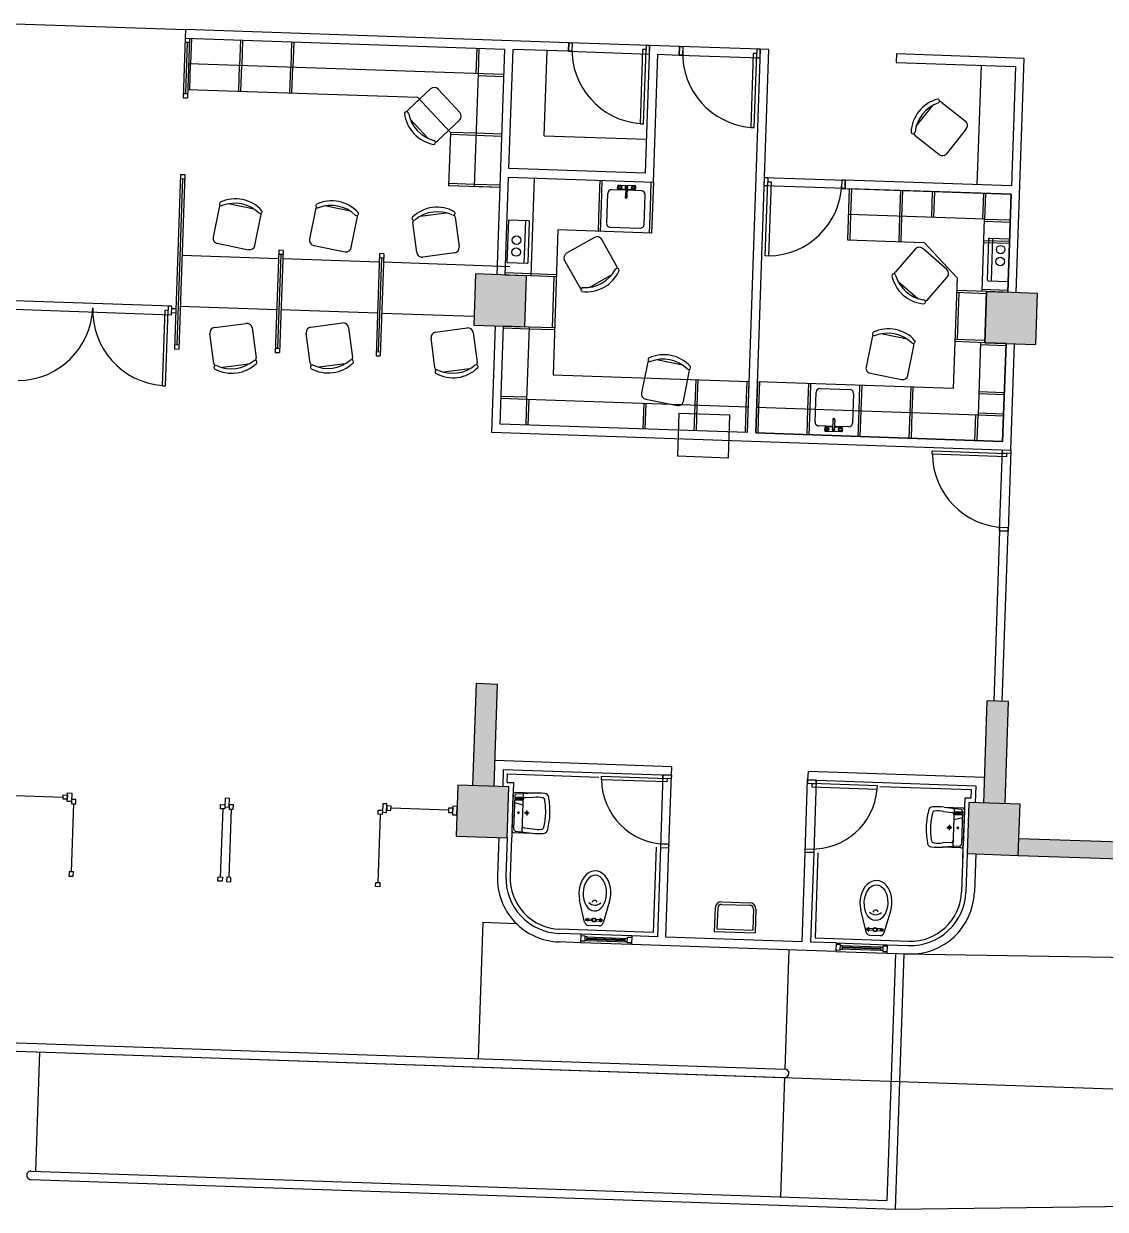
# Model space of a CAD drawing. Extents: x -28 to 149, y -33 to 76.
# Drawn here: x 87.92 to 100.61, y 0.18 to 14.09 of the extents above; entities that cross this region are included whole.
import ezdxf

# ---------------------------------------------------------------- set-up
doc = ezdxf.new("R2010")
doc.units = 0
doc.layers.add('arq-proyección edificios anexos', color=250, linetype='Continuous')

# ---------------------------------------------------------------- blocks, each defined once
blk = doc.blocks.new('Torre Sur')
for points in [[(18.735, 12.364), (18.136, 12.385), (18.115, 11.785), (18.715, 11.765)], [(24.732, 12.158), (24.132, 12.179), (24.112, 11.579), (24.711, 11.559)], [(18.529, 6.368), (17.93, 6.388), (17.909, 5.789), (18.509, 5.768)], [(24.526, 6.162), (23.926, 6.182), (23.906, 5.583), (24.505, 5.562)]]:
    blk.add_hatch(color=256).paths.add_polyline_path(points)
h = blk.add_hatch(color=256)
h.paths.add_polyline_path([(18.396, 7.573), (18.271, 7.577), (18.23, 6.378), (18.355, 6.374)])
h.paths.add_polyline_path([(18.271, 7.577), (18.146, 7.582), (18.105, 6.382), (18.23, 6.378)])
h.paths.add_polyline_path([(24.267, 7.371), (24.142, 7.376), (24.101, 6.176), (24.226, 6.172)])
h.paths.add_polyline_path([(24.392, 7.367), (24.267, 7.371), (24.226, 6.172), (24.351, 6.168)])
h = blk.add_hatch(color=256)
h.paths.add_polyline_path([(25.712, 5.721), (24.512, 5.762), (24.505, 5.562), (25.705, 5.521)])
h.paths.add_polyline_path([(28.11, 5.638), (26.911, 5.68), (26.904, 5.48), (28.103, 5.439)])
h.paths.add_polyline_path([(32.907, 5.474), (29.309, 5.597), (29.303, 5.397), (32.9, 5.274)])
for p, q in [((12.733, 15.322), (14.732, 15.253)), ((14.732, 15.253), (14.729, 15.153)), ((19.23, 15.099), (14.732, 15.253)), ((14.729, 15.153), (14.705, 14.454)), ((14.777, 15.102), (14.727, 15.103)), ((14.729, 15.153), (18.477, 15.025)), ((14.752, 15.103), (14.731, 14.503)), ((14.779, 15.152), (14.755, 14.452)), ((14.804, 15.151), (14.793, 14.851)), ((15.378, 15.131), (15.368, 14.831)), ((15.403, 15.13), (15.393, 14.83)), ((15.978, 15.11), (15.968, 14.811)), ((16.003, 15.11), (15.993, 14.81)), ((18.152, 15.036), (18.141, 14.736)), ((18.177, 15.035), (18.166, 14.735)), ((19.23, 15.099), (19.226, 14.999)), ((19.23, 15.099), (19.226, 14.999)), ((19.226, 14.999), (19.23, 15.099)), ((20.179, 15.066), (19.23, 15.099)), ((19.23, 15.099), (19.27, 15.097)), ((19.27, 15.097), (19.266, 14.998)), ((20.179, 15.066), (20.128, 13.567)), ((20.139, 15.068), (20.136, 14.968)), ((20.179, 15.066), (20.139, 15.068)), ((20.176, 14.966), (20.179, 15.066)), ((20.176, 14.966), (20.179, 15.066)), ((20.529, 15.054), (20.179, 15.066)), ((20.525, 14.954), (20.529, 15.054)), ((20.529, 15.054), (20.525, 14.954)), ((20.525, 14.954), (20.529, 15.054)), ((21.478, 15.022), (20.529, 15.054)), ((20.529, 15.054), (20.569, 15.053)), ((20.569, 15.053), (20.565, 14.953)), ((18.477, 15.025), (18.386, 12.376)), ((18.528, 13.622), (18.577, 15.021)), ((19.226, 14.999), (18.577, 15.021)), ((18.942, 14.008), (18.976, 15.008)), ((19.226, 14.999), (20.176, 14.966)), ((19.266, 14.998), (19.226, 14.999)), ((20.097, 15.019), (20.067, 14.149)), ((20.137, 15.018), (20.097, 15.019)), ((20.107, 14.147), (20.137, 15.018)), ((20.136, 14.968), (20.176, 14.966)), ((20.224, 13.464), (20.276, 14.963)), ((20.276, 14.963), (20.525, 14.954)), ((20.525, 14.954), (21.475, 14.922)), ((20.565, 14.953), (20.525, 14.954)), ((21.478, 15.022), (21.324, 10.524)), ((21.396, 14.974), (21.367, 14.104)), ((21.437, 14.973), (21.396, 14.974)), ((21.407, 14.103), (21.437, 14.973)), ((21.424, 10.521), (21.578, 15.018)), ((21.438, 15.023), (21.435, 14.923)), ((21.435, 14.923), (21.475, 14.922)), ((21.478, 15.022), (21.438, 15.023)), ((21.475, 14.922), (21.478, 15.022)), ((21.475, 14.922), (21.478, 15.022)), ((21.578, 15.018), (21.478, 15.022)), ((23.077, 14.967), (23.074, 14.867)), ((24.576, 14.915), (23.077, 14.967)), ((24.482, 12.167), (24.576, 14.915)), ((18.466, 14.725), (14.768, 14.852)), ((14.783, 14.551), (14.793, 14.851)), ((15.358, 14.531), (15.368, 14.831)), ((15.383, 14.531), (15.393, 14.83)), ((15.957, 14.511), (15.968, 14.811)), ((15.982, 14.51), (15.993, 14.81)), ((23.074, 14.867), (24.473, 14.819)), ((24.025, 13.433), (24.073, 14.832)), ((24.473, 14.819), (24.425, 13.42)), ((18.166, 14.735), (18.121, 13.411)), ((18.465, 14.7), (18.166, 14.71)), ((14.706, 14.504), (14.756, 14.502)), ((14.758, 14.552), (17.457, 14.459)), ((17.608, 14.556), (17.35, 14.314)), ((17.953, 14.279), (17.697, 14.553)), ((14.705, 14.454), (14.755, 14.452)), ((17.457, 14.459), (17.843, 14.046)), ((23.308, 14.121), (23.501, 14.363)), ((23.609, 14.399), (23.886, 14.178)), ((17.369, 14.202), (17.58, 13.976)), ((17.691, 13.949), (17.95, 14.191)), ((20.067, 14.149), (20.107, 14.147)), ((21.367, 14.104), (21.407, 14.103)), ((23.896, 14.09), (23.662, 13.797)), ((17.843, 14.046), (17.821, 13.421)), ((18.142, 14.011), (17.842, 14.021)), ((18.142, 14.036), (17.843, 14.046)), ((18.442, 14.025), (18.142, 14.036)), ((18.441, 14), (18.142, 14.011)), ((18.942, 14.008), (20.141, 13.967)), ((23.574, 13.787), (23.297, 14.008)), ((14.674, 13.554), (14.604, 11.506)), ((14.697, 13.503), (14.63, 11.555)), ((14.724, 13.553), (14.653, 11.504)), ((14.672, 13.504), (14.722, 13.503)), ((14.674, 13.554), (14.724, 13.553)), ((18.486, 12.373), (18.525, 13.522)), ((18.486, 12.373), (18.525, 13.522)), ((18.525, 13.522), (20.224, 13.464)), ((20.128, 13.567), (18.528, 13.622)), ((18.825, 13.512), (18.785, 12.363)), ((21.523, 13.419), (21.527, 13.519)), ((21.523, 13.419), (21.527, 13.519)), ((21.527, 13.519), (22.476, 13.486)), ((21.527, 13.519), (21.567, 13.518)), ((21.567, 13.518), (21.563, 13.418)), ((18.421, 13.401), (17.821, 13.421)), ((18.122, 13.436), (17.822, 13.446)), ((18.421, 13.401), (18.121, 13.411)), ((18.422, 13.426), (18.122, 13.436)), ((19.589, 13.185), (19.599, 13.485)), ((19.614, 13.185), (19.624, 13.484)), ((19.899, 13.368), (19.732, 13.373)), ((19.804, 13.39), (19.805, 13.42)), ((19.899, 13.377), (19.813, 13.38)), ((19.815, 13.429), (20.005, 13.423)), ((19.9, 13.402), (19.896, 13.289)), ((19.914, 13.289), (19.918, 13.401)), ((20.003, 13.373), (19.917, 13.376)), ((20.084, 13.361), (19.917, 13.367)), ((20.015, 13.413), (20.014, 13.383)), ((20.189, 13.165), (20.199, 13.465)), ((20.224, 13.464), (20.203, 12.864)), ((22.473, 13.387), (21.523, 13.419)), ((21.563, 13.418), (21.523, 13.419)), ((21.535, 12.597), (21.565, 13.468)), ((21.565, 13.468), (21.605, 13.466)), ((21.605, 13.466), (21.575, 12.596)), ((22.436, 13.488), (22.433, 13.388)), ((22.433, 13.388), (22.473, 13.387)), ((22.476, 13.486), (22.436, 13.488)), ((22.476, 13.486), (22.473, 13.387)), ((22.476, 13.486), (22.473, 13.387)), ((22.473, 13.387), (22.476, 13.486)), ((22.473, 13.387), (24.422, 13.32)), ((24.425, 13.42), (22.476, 13.486)), ((22.523, 13.385), (22.502, 12.785)), ((24.422, 13.32), (22.523, 13.385)), ((22.548, 13.384), (22.537, 13.084)), ((23.122, 13.364), (23.112, 13.064)), ((23.147, 13.363), (23.137, 13.064)), ((19.687, 13.331), (19.675, 12.98)), ((20.114, 12.965), (20.126, 13.316)), ((23.497, 13.351), (23.487, 13.052)), ((23.522, 13.351), (23.512, 13.051)), ((24.097, 13.331), (24.086, 13.031)), ((24.122, 13.33), (24.111, 13.03)), ((24.422, 13.32), (24.382, 12.17)), ((24.382, 12.17), (24.422, 13.32)), ((15.128, 13.165), (15.058, 12.818)), ((15.537, 13.146), (15.233, 13.208)), ((16.258, 13.141), (16.188, 12.794)), ((16.668, 13.122), (16.364, 13.183)), ((17.488, 13.062), (17.796, 13.103)), ((19.579, 12.886), (19.589, 13.185)), ((19.604, 12.885), (19.614, 13.185)), ((20.178, 12.865), (20.189, 13.165)), ((24.111, 13.03), (22.512, 13.085)), ((22.537, 13.084), (22.527, 12.784)), ((15.548, 12.719), (15.618, 13.066)), ((16.678, 12.695), (16.749, 13.042)), ((17.449, 12.637), (17.402, 12.988)), ((17.898, 13.053), (17.944, 12.702)), ((18.509, 12.517), (18.526, 13.016)), ((18.761, 13.008), (18.526, 13.016)), ((18.709, 12.51), (18.726, 13.01)), ((18.754, 12.518), (18.771, 12.998)), ((23.112, 13.064), (23.102, 12.765)), ((23.137, 13.064), (23.127, 12.764)), ((24.082, 12.181), (24.111, 13.03)), ((24.111, 13.03), (24.411, 13.02)), ((24.111, 13.005), (24.41, 12.995)), ((19.104, 12.902), (19.046, 11.203)), ((20.203, 12.864), (19.104, 12.902)), ((19.532, 12.813), (19.205, 12.629)), ((19.717, 12.935), (20.069, 12.922)), ((24.169, 12.806), (24.404, 12.798)), ((24.204, 12.805), (24.187, 12.305)), ((15.106, 12.745), (15.474, 12.67)), ((15.827, 12.664), (15.786, 11.465)), ((15.877, 12.662), (15.827, 12.664)), ((15.877, 12.662), (15.836, 11.463)), ((16.237, 12.72), (16.605, 12.646)), ((19.791, 12.481), (19.617, 12.79)), ((22.502, 12.785), (23.402, 12.754)), ((23.296, 12.678), (23.063, 12.412)), ((23.667, 12.438), (23.384, 12.684)), ((23.402, 12.754), (23.788, 12.341)), ((24.102, 12.755), (24.402, 12.745)), ((24.103, 12.78), (24.403, 12.77)), ((24.158, 12.796), (24.142, 12.317)), ((24.404, 12.798), (24.386, 12.298)), ((15.824, 12.564), (14.691, 12.603)), ((15.851, 12.613), (15.813, 11.514)), ((15.876, 12.613), (15.826, 12.614)), ((17.007, 12.524), (15.874, 12.563)), ((17.01, 12.624), (16.969, 11.424)), ((17.033, 12.573), (16.995, 11.473)), ((17.058, 12.572), (17.008, 12.574)), ((17.06, 12.622), (17.01, 12.624)), ((17.06, 12.622), (17.019, 11.423)), ((18.539, 12.471), (17.057, 12.522)), ((17.89, 12.632), (17.519, 12.583)), ((19.182, 12.544), (19.355, 12.236)), ((21.575, 12.596), (21.535, 12.597)), ((18.136, 12.385), (18.115, 11.785)), ((18.735, 12.364), (18.136, 12.385)), ((18.786, 12.387), (18.486, 12.398)), ((18.744, 12.509), (18.509, 12.517)), ((19.086, 12.377), (18.786, 12.387)), ((18.785, 12.363), (18.486, 12.373)), ((18.735, 12.364), (18.486, 12.373)), ((18.715, 11.765), (18.735, 12.364)), ((18.715, 11.765), (18.735, 12.364)), ((19.085, 12.352), (18.785, 12.363)), ((19.04, 11.753), (19.06, 12.353)), ((19.469, 12.228), (19.739, 12.38)), ((23.094, 12.302), (23.327, 12.098)), ((23.44, 12.083), (23.673, 12.349)), ((23.788, 12.341), (23.743, 11.042)), ((24.152, 12.306), (24.386, 12.298)), ((24.132, 12.179), (23.782, 12.191)), ((24.131, 12.154), (23.782, 12.166)), ((23.807, 12.165), (23.788, 11.615)), ((24.083, 12.206), (24.383, 12.195)), ((24.112, 11.579), (24.132, 12.179)), ((24.132, 12.179), (24.112, 11.579)), ((24.132, 12.179), (24.382, 12.17)), ((24.732, 12.158), (24.132, 12.179)), ((24.711, 11.559), (24.732, 12.158)), ((12.718, 11.971), (14.567, 11.907)), ((14.571, 12.007), (12.722, 12.07)), ((14.531, 12.008), (14.527, 11.908)), ((14.571, 12.007), (14.531, 12.008)), ((14.567, 11.907), (14.571, 12.007)), ((14.567, 11.907), (14.571, 12.007)), ((14.57, 11.982), (14.62, 11.98)), ((15.803, 11.965), (14.671, 12.004)), ((14.489, 11.96), (14.458, 11.072)), ((14.529, 11.958), (14.489, 11.96)), ((14.499, 11.071), (14.529, 11.958)), ((14.527, 11.908), (14.567, 11.907)), ((14.568, 11.932), (14.618, 11.93)), ((16.986, 11.924), (15.853, 11.963)), ((18.119, 11.885), (17.036, 11.922)), ((15.072, 11.757), (15.444, 11.806)), ((15.514, 11.752), (15.561, 11.401)), ((16.197, 11.34), (16.15, 11.692)), ((16.204, 11.762), (16.576, 11.811)), ((16.646, 11.757), (16.692, 11.406)), ((17.667, 11.704), (18.039, 11.753)), ((18.109, 11.699), (18.156, 11.348)), ((18.115, 11.785), (18.715, 11.765)), ((18.365, 11.777), (18.322, 10.527)), ((18.426, 10.624), (18.465, 11.773)), ((18.426, 10.624), (18.465, 11.773)), ((18.764, 11.738), (18.464, 11.748)), ((18.765, 11.763), (18.465, 11.773)), ((18.465, 11.773), (18.715, 11.765)), ((18.765, 11.763), (18.736, 10.913)), ((19.064, 11.728), (18.764, 11.738)), ((19.065, 11.753), (18.765, 11.763)), ((14.605, 11.556), (14.655, 11.554)), ((15.065, 11.335), (15.019, 11.687)), ((17.66, 11.283), (17.614, 11.634)), ((22.79, 11.64), (22.72, 11.293)), ((23.2, 11.621), (22.896, 11.683)), ((24.112, 11.579), (23.762, 11.591)), ((24.113, 11.604), (23.763, 11.616)), ((24.062, 11.581), (24.033, 10.731)), ((24.061, 11.556), (24.361, 11.546)), ((24.362, 11.571), (24.112, 11.579)), ((24.112, 11.579), (24.711, 11.559)), ((24.362, 11.571), (24.322, 10.421)), ((24.322, 10.421), (24.362, 11.571)), ((24.419, 10.318), (24.461, 11.567)), ((14.604, 11.506), (14.653, 11.504)), ((15.786, 11.465), (15.836, 11.463)), ((15.788, 11.515), (15.838, 11.513)), ((16.969, 11.424), (17.019, 11.423)), ((16.971, 11.474), (17.02, 11.473)), ((23.21, 11.194), (23.28, 11.541)), ((15.475, 11.326), (15.167, 11.286)), ((16.606, 11.331), (16.299, 11.291)), ((18.069, 11.274), (17.762, 11.233)), ((20.155, 11.336), (20.085, 10.989)), ((20.565, 11.317), (20.261, 11.378)), ((19.046, 11.203), (21.344, 11.124)), ((20.575, 10.89), (20.645, 11.237)), ((20.72, 11.145), (20.709, 10.846)), ((20.745, 11.145), (20.734, 10.845)), ((22.769, 11.22), (23.137, 11.145)), ((14.458, 11.072), (14.499, 11.071)), ((21.319, 11.125), (21.309, 10.825)), ((21.344, 11.124), (21.324, 10.524)), ((21.444, 11.121), (21.424, 10.521)), ((23.743, 11.042), (21.444, 11.121)), ((21.469, 11.12), (21.459, 10.82)), ((22.044, 11.1), (22.034, 10.8)), ((22.069, 11.099), (22.059, 10.799)), ((22.121, 10.648), (22.134, 10.999)), ((22.179, 11.042), (22.53, 11.029)), ((22.644, 11.079), (22.633, 10.779)), ((22.669, 11.078), (22.658, 10.779)), ((23.243, 11.059), (23.233, 10.759)), ((23.268, 11.058), (23.258, 10.758)), ((24.042, 11.006), (24.342, 10.996)), ((18.736, 10.913), (18.436, 10.924)), ((18.736, 10.938), (18.437, 10.949)), ((18.736, 10.913), (18.725, 10.614)), ((21.334, 10.824), (18.736, 10.913)), ((18.761, 10.912), (18.75, 10.613)), ((20.11, 10.866), (20.1, 10.566)), ((20.135, 10.865), (20.125, 10.565)), ((20.134, 10.915), (20.501, 10.841)), ((22.572, 10.984), (22.56, 10.633)), ((24.041, 10.981), (24.341, 10.971)), ((20.523, 10.749), (20.506, 10.25)), ((21.122, 10.729), (20.523, 10.749)), ((20.709, 10.846), (20.699, 10.546)), ((20.734, 10.845), (20.724, 10.545)), ((21.105, 10.229), (21.122, 10.729)), ((21.309, 10.825), (21.299, 10.525)), ((21.434, 10.821), (24.033, 10.731)), ((21.459, 10.82), (21.449, 10.52)), ((22.034, 10.8), (22.023, 10.5)), ((22.059, 10.799), (22.048, 10.499)), ((22.633, 10.779), (22.623, 10.48)), ((22.658, 10.779), (22.648, 10.479)), ((23.233, 10.759), (23.223, 10.459)), ((23.258, 10.758), (23.248, 10.458)), ((23.997, 10.432), (24.008, 10.732)), ((24.022, 10.432), (24.033, 10.731)), ((24.033, 10.756), (24.333, 10.746)), ((24.033, 10.731), (24.332, 10.721)), ((21.324, 10.524), (18.426, 10.624)), ((21.324, 10.524), (18.426, 10.624)), ((22.33, 10.597), (22.164, 10.603)), ((22.234, 10.581), (22.233, 10.552)), ((22.33, 10.588), (22.244, 10.591)), ((22.329, 10.563), (22.333, 10.675)), ((22.351, 10.675), (22.347, 10.562)), ((22.515, 10.591), (22.348, 10.596)), ((22.434, 10.584), (22.348, 10.587)), ((22.443, 10.544), (22.444, 10.574)), ((18.322, 10.527), (24.419, 10.318)), ((24.322, 10.421), (21.424, 10.521)), ((21.424, 10.521), (24.322, 10.421)), ((22.242, 10.541), (22.432, 10.535)), ((23.496, 10.269), (23.497, 10.31)), ((23.497, 10.31), (24.367, 10.28)), ((24.286, 9.372), (24.319, 10.321)), ((24.317, 10.281), (24.319, 10.321)), ((24.319, 10.321), (24.419, 10.318)), ((24.319, 10.321), (24.419, 10.318)), ((24.419, 10.318), (24.386, 9.369)), ((24.419, 10.318), (24.417, 10.278)), ((20.506, 10.25), (21.105, 10.229)), ((24.366, 10.24), (23.496, 10.269)), ((24.417, 10.278), (24.317, 10.281)), ((24.367, 10.28), (24.366, 10.24)), ((24.286, 9.372), (24.217, 7.373)), ((24.287, 9.412), (24.286, 9.372)), ((24.386, 9.369), (24.286, 9.372)), ((24.386, 9.369), (24.286, 9.372)), ((24.286, 9.372), (24.386, 9.369)), ((24.387, 9.408), (24.287, 9.412)), ((24.317, 7.37), (24.386, 9.369)), ((24.386, 9.369), (24.387, 9.408)), ((18.105, 6.382), (18.146, 7.582)), ((18.146, 7.582), (18.396, 7.573)), ((18.355, 6.374), (18.396, 7.573)), ((24.101, 6.176), (24.142, 7.376)), ((24.392, 7.367), (24.142, 7.376)), ((24.351, 6.168), (24.392, 7.367)), ((20.439, 6.602), (18.365, 6.674)), ((18.461, 6.57), (18.455, 6.37)), ((18.461, 6.57), (20.435, 6.502)), ((20.435, 6.502), (20.439, 6.602)), ((22.038, 6.547), (22.034, 6.448)), ((24.111, 6.476), (22.038, 6.547)), ((18.506, 6.419), (18.51, 6.519)), ((18.506, 6.419), (18.581, 6.416)), ((18.51, 6.519), (19.584, 6.482)), ((18.581, 6.416), (18.557, 5.716)), ((19.613, 6.45), (19.614, 6.491)), ((20.383, 6.424), (19.613, 6.45)), ((19.614, 6.491), (20.384, 6.464)), ((20.335, 6.506), (20.306, 5.656)), ((20.334, 6.466), (20.335, 6.506)), ((20.434, 6.462), (20.334, 6.466)), ((20.435, 6.502), (20.335, 6.506)), ((20.335, 6.506), (20.435, 6.502)), ((20.384, 6.464), (20.383, 6.424)), ((20.406, 5.653), (20.435, 6.502)), ((20.435, 6.502), (20.434, 6.462)), ((22.005, 5.598), (22.034, 6.448)), ((22.034, 6.448), (22.033, 6.408)), ((22.033, 6.408), (22.133, 6.404)), ((22.034, 6.448), (24.008, 6.38)), ((22.034, 6.448), (22.134, 6.444)), ((22.134, 6.444), (22.034, 6.448)), ((22.083, 6.406), (22.082, 6.366)), ((22.853, 6.379), (22.083, 6.406)), ((22.134, 6.444), (22.105, 5.595)), ((22.133, 6.404), (22.134, 6.444)), ((12.623, 6.27), (13.297, 6.247)), ((13.296, 6.222), (13.298, 6.272)), ((13.298, 6.272), (13.348, 6.271)), ((13.346, 6.196), (13.349, 6.296)), ((13.348, 6.271), (13.346, 6.221)), ((13.349, 6.296), (13.399, 6.294)), ((13.399, 6.294), (13.395, 6.194)), ((17.93, 6.388), (17.909, 5.789)), ((18.529, 6.368), (17.93, 6.388)), ((18.509, 5.768), (18.529, 6.368)), ((18.576, 6.276), (18.562, 5.856)), ((18.817, 6.293), (18.602, 6.3)), ((18.817, 6.293), (18.619, 6.282)), ((18.697, 6.286), (18.681, 5.838)), ((22.082, 6.366), (22.851, 6.339)), ((22.851, 6.339), (22.853, 6.379)), ((23.956, 6.331), (22.882, 6.368)), ((23.953, 6.232), (23.956, 6.331)), ((24.008, 6.38), (24.001, 6.18)), ((13.346, 6.221), (13.296, 6.222)), ((13.395, 6.194), (13.346, 6.196)), ((13.42, 6.168), (13.392, 5.368)), ((13.396, 6.219), (13.395, 6.169)), ((13.395, 6.169), (13.445, 6.167)), ((13.446, 6.217), (13.396, 6.219)), ((13.445, 6.167), (13.446, 6.217)), ((15.144, 6.109), (15.145, 6.159)), ((15.145, 6.159), (15.195, 6.157)), ((15.198, 6.232), (15.194, 6.132)), ((15.195, 6.157), (15.194, 6.107)), ((15.194, 6.132), (15.244, 6.13)), ((15.248, 6.23), (15.198, 6.232)), ((15.244, 6.13), (15.248, 6.23)), ((15.245, 6.155), (15.244, 6.105)), ((15.295, 6.154), (15.245, 6.155)), ((15.294, 6.104), (15.295, 6.154)), ((17.047, 6.169), (17.043, 6.069)), ((17.097, 6.167), (17.047, 6.169)), ((17.093, 6.067), (17.097, 6.167)), ((17.096, 6.142), (17.094, 6.092)), ((17.146, 6.14), (17.096, 6.142)), ((17.144, 6.09), (17.146, 6.14)), ((17.871, 6.14), (17.868, 6.04)), ((17.921, 6.138), (17.871, 6.14)), ((17.918, 6.039), (17.921, 6.138)), ((18.596, 6.258), (18.583, 5.873)), ((18.593, 6.184), (18.692, 6.155)), ((18.602, 6.234), (18.685, 6.231)), ((18.602, 6.234), (18.602, 6.229)), ((18.602, 6.229), (18.685, 6.226)), ((18.602, 6.219), (18.684, 6.216)), ((18.602, 6.219), (18.602, 6.214)), ((18.602, 6.214), (18.684, 6.211)), ((18.603, 6.249), (18.685, 6.246)), ((18.603, 6.249), (18.603, 6.244)), ((18.603, 6.244), (18.685, 6.241)), ((18.684, 6.216), (18.684, 6.211)), ((18.685, 6.246), (18.685, 6.241)), ((18.685, 6.231), (18.685, 6.226)), ((18.82, 6.243), (18.718, 6.237)), ((23.634, 6.127), (23.849, 6.12)), ((23.634, 6.127), (23.83, 6.103)), ((23.878, 6.234), (23.853, 5.535)), ((23.953, 6.232), (23.878, 6.234)), ((23.926, 6.182), (23.906, 5.583)), ((24.526, 6.162), (23.926, 6.182)), ((24.505, 5.562), (24.526, 6.162)), ((15.169, 6.108), (15.141, 5.308)), ((15.194, 6.107), (15.144, 6.109)), ((15.269, 6.105), (15.241, 5.305)), ((15.244, 6.105), (15.294, 6.104)), ((17.017, 6.044), (16.99, 5.245)), ((16.993, 6.045), (16.994, 6.095)), ((17.042, 6.044), (16.993, 6.045)), ((16.994, 6.095), (17.044, 6.094)), ((17.044, 6.094), (17.042, 6.044)), ((17.043, 6.069), (17.093, 6.067)), ((17.094, 6.092), (17.144, 6.09)), ((17.82, 6.092), (17.145, 6.115)), ((17.82, 6.117), (17.819, 6.067)), ((17.819, 6.067), (17.869, 6.065)), ((17.87, 6.115), (17.82, 6.117)), ((17.868, 6.04), (17.918, 6.039)), ((17.869, 6.065), (17.87, 6.115)), ((18.654, 6.063), (18.625, 6.064)), ((18.64, 6.079), (18.639, 6.049)), ((18.766, 6.059), (18.709, 6.061)), ((18.74, 6.09), (18.738, 6.03)), ((23.627, 6.078), (23.729, 6.065)), ((23.753, 6.112), (23.738, 5.664)), ((23.85, 6.003), (23.749, 5.981)), ((23.844, 6.054), (23.761, 6.057)), ((23.761, 6.057), (23.761, 6.052)), ((23.844, 6.049), (23.761, 6.052)), ((23.843, 6.039), (23.761, 6.042)), ((23.761, 6.042), (23.761, 6.037)), ((23.843, 6.034), (23.761, 6.037)), ((23.844, 6.069), (23.762, 6.072)), ((23.762, 6.072), (23.762, 6.067)), ((23.844, 6.064), (23.762, 6.067)), ((23.852, 6.077), (23.839, 5.693)), ((23.843, 6.039), (23.843, 6.034)), ((23.844, 6.069), (23.844, 6.064)), ((23.844, 6.054), (23.844, 6.049)), ((23.873, 6.094), (23.858, 5.674)), ((18.604, 5.848), (18.801, 5.823)), ((18.706, 5.885), (18.807, 5.873)), ((23.669, 5.891), (23.726, 5.889)), ((23.697, 5.92), (23.695, 5.86)), ((23.781, 5.887), (23.809, 5.886)), ((23.796, 5.902), (23.795, 5.872)), ((17.909, 5.789), (18.509, 5.768)), ((18.409, 5.772), (18.394, 5.322)), ((18.509, 5.768), (18.493, 5.318)), ((18.559, 5.766), (18.543, 5.317)), ((18.586, 5.83), (18.801, 5.823)), ((23.717, 5.713), (23.615, 5.708)), ((24.512, 5.762), (25.712, 5.721)), ((20.256, 5.658), (20.222, 4.659)), ((20.306, 5.656), (20.27, 4.607)), ((20.307, 5.696), (20.306, 5.656)), ((20.306, 5.656), (20.406, 5.653)), ((20.306, 5.656), (20.406, 5.653)), ((20.306, 5.656), (20.406, 5.653)), ((20.407, 5.693), (20.307, 5.696)), ((20.37, 4.604), (20.406, 5.653)), ((20.406, 5.653), (20.407, 5.693)), ((21.969, 4.549), (22.005, 5.598)), ((22.005, 5.598), (22.006, 5.638)), ((22.105, 5.595), (22.005, 5.598)), ((22.105, 5.595), (22.005, 5.598)), ((22.105, 5.595), (22.005, 5.598)), ((22.006, 5.638), (22.106, 5.635)), ((22.105, 5.595), (22.069, 4.545)), ((22.106, 5.635), (22.105, 5.595)), ((22.155, 5.593), (22.121, 4.593)), ((23.815, 5.669), (23.618, 5.658)), ((23.832, 5.65), (23.618, 5.658)), ((23.856, 5.584), (23.84, 5.135)), ((23.906, 5.583), (23.89, 5.133)), ((23.906, 5.583), (24.505, 5.562)), ((24.006, 5.579), (23.99, 5.13)), ((24.505, 5.562), (25.705, 5.521)), ((13.367, 5.369), (13.365, 5.319)), ((13.365, 5.319), (13.415, 5.318)), ((13.417, 5.368), (13.367, 5.369)), ((13.415, 5.318), (13.417, 5.368)), ((15.114, 5.259), (15.116, 5.309)), ((15.116, 5.309), (15.166, 5.308)), ((15.166, 5.308), (15.164, 5.258)), ((15.216, 5.306), (15.214, 5.256)), ((15.266, 5.304), (15.216, 5.306)), ((15.264, 5.254), (15.266, 5.304)), ((15.164, 5.258), (15.114, 5.259)), ((15.214, 5.256), (15.264, 5.254)), ((16.963, 5.196), (16.965, 5.246)), ((17.013, 5.194), (16.963, 5.196)), ((16.965, 5.246), (17.015, 5.244)), ((17.015, 5.244), (17.013, 5.194)), ((19.417, 4.778), (19.358, 5.036)), ((19.71, 5.024), (19.633, 4.771)), ((21.025, 5.018), (21.355, 5.007)), ((20.948, 4.946), (20.938, 4.671)), ((20.978, 4.945), (20.969, 4.7)), ((21.024, 4.988), (21.354, 4.977)), ((21.397, 4.931), (21.389, 4.686)), ((21.427, 4.93), (21.418, 4.655)), ((22.656, 4.923), (22.716, 4.665)), ((22.932, 4.657), (23.009, 4.91)), ((18.224, 4.777), (18.169, 3.178)), ((18.224, 4.777), (18.615, 4.764)), ((19.429, 4.798), (19.43, 4.818)), ((19.452, 4.797), (19.429, 4.798)), ((19.43, 4.818), (19.452, 4.817)), ((19.458, 4.82), (19.452, 4.82)), ((19.452, 4.82), (19.452, 4.794)), ((19.452, 4.794), (19.457, 4.794)), ((19.457, 4.794), (19.458, 4.82)), ((19.504, 4.795), (19.457, 4.797)), ((19.458, 4.817), (19.504, 4.815)), ((19.583, 4.735), (19.464, 4.739)), ((19.547, 4.794), (19.594, 4.792)), ((19.548, 4.814), (19.594, 4.812)), ((19.594, 4.789), (19.594, 4.815)), ((19.594, 4.815), (19.6, 4.815)), ((19.599, 4.789), (19.594, 4.789)), ((19.599, 4.782), (19.6, 4.822)), ((19.6, 4.815), (19.599, 4.789)), ((19.599, 4.792), (19.607, 4.792)), ((19.607, 4.782), (19.599, 4.782)), ((19.6, 4.822), (19.608, 4.821)), ((19.6, 4.812), (19.608, 4.812)), ((19.608, 4.821), (19.607, 4.782)), ((19.608, 4.815), (19.607, 4.788)), ((19.607, 4.788), (19.613, 4.788)), ((19.614, 4.815), (19.608, 4.815)), ((19.613, 4.788), (19.614, 4.815)), ((19.613, 4.811), (19.624, 4.811)), ((19.613, 4.791), (19.623, 4.791)), ((19.623, 4.791), (19.624, 4.811)), ((19.371, 4.638), (19.121, 4.646)), ((20.222, 4.659), (19.122, 4.696)), ((19.371, 4.638), (19.367, 4.538)), ((19.37, 4.621), (19.42, 4.619)), ((19.97, 4.617), (19.371, 4.638)), ((19.42, 4.619), (19.418, 4.555)), ((19.419, 4.593), (19.418, 4.555)), ((19.445, 4.605), (19.42, 4.606)), ((19.443, 4.565), (19.445, 4.605)), ((19.445, 4.605), (19.919, 4.589)), ((19.917, 4.538), (19.92, 4.602)), ((19.92, 4.602), (19.97, 4.601)), ((19.97, 4.617), (19.967, 4.517)), ((20.27, 4.607), (19.97, 4.617)), ((21.969, 4.549), (20.37, 4.604)), ((20.938, 4.671), (21.418, 4.655)), ((20.969, 4.7), (21.389, 4.686)), ((22.121, 4.593), (23.22, 4.556)), ((22.727, 4.684), (22.728, 4.704)), ((22.737, 4.684), (22.727, 4.684)), ((22.738, 4.704), (22.728, 4.704)), ((22.737, 4.681), (22.738, 4.707)), ((22.743, 4.681), (22.737, 4.681)), ((22.738, 4.707), (22.744, 4.707)), ((22.744, 4.714), (22.743, 4.674)), ((22.744, 4.707), (22.743, 4.681)), ((22.751, 4.684), (22.743, 4.684)), ((22.743, 4.674), (22.751, 4.674)), ((22.752, 4.713), (22.744, 4.714)), ((22.752, 4.704), (22.744, 4.704)), ((22.751, 4.674), (22.752, 4.713)), ((22.752, 4.707), (22.751, 4.68)), ((22.751, 4.68), (22.756, 4.68)), ((22.757, 4.707), (22.752, 4.707)), ((22.756, 4.68), (22.757, 4.707)), ((22.803, 4.702), (22.757, 4.703)), ((22.803, 4.682), (22.757, 4.683)), ((22.763, 4.626), (22.882, 4.622)), ((22.846, 4.68), (22.893, 4.679)), ((22.894, 4.699), (22.847, 4.7)), ((22.893, 4.675), (22.894, 4.702)), ((22.898, 4.675), (22.893, 4.675)), ((22.894, 4.702), (22.899, 4.702)), ((22.899, 4.702), (22.898, 4.675)), ((22.922, 4.698), (22.899, 4.698)), ((22.899, 4.679), (22.921, 4.678)), ((22.921, 4.678), (22.922, 4.698)), ((19.367, 4.538), (19.117, 4.547)), ((19.967, 4.517), (19.367, 4.538)), ((19.418, 4.555), (19.368, 4.557)), ((19.418, 4.566), (19.443, 4.565)), ((19.443, 4.565), (19.918, 4.549)), ((19.444, 4.59), (19.894, 4.574)), ((19.444, 4.581), (19.893, 4.565)), ((19.893, 4.55), (19.894, 4.59)), ((19.918, 4.549), (19.893, 4.55)), ((19.894, 4.59), (19.919, 4.589)), ((19.967, 4.536), (19.917, 4.538)), ((22.365, 4.435), (19.967, 4.517)), ((21.815, 4.454), (21.767, 3.055)), ((22.369, 4.535), (22.069, 4.545)), ((22.369, 4.535), (22.365, 4.435)), ((22.366, 4.454), (22.416, 4.452)), ((22.418, 4.516), (22.368, 4.518)), ((22.369, 4.535), (22.968, 4.514)), ((22.416, 4.452), (22.418, 4.516)), ((22.891, 4.447), (22.416, 4.463)), ((22.416, 4.463), (22.441, 4.462)), ((22.892, 4.487), (22.418, 4.503)), ((22.443, 4.502), (22.418, 4.503)), ((22.441, 4.462), (22.443, 4.502)), ((22.892, 4.471), (22.442, 4.487)), ((22.892, 4.462), (22.442, 4.478)), ((22.891, 4.447), (22.892, 4.487)), ((22.892, 4.487), (22.917, 4.486)), ((22.918, 4.499), (22.916, 4.435)), ((22.917, 4.472), (22.916, 4.435)), ((22.968, 4.498), (22.918, 4.499)), ((22.968, 4.514), (22.965, 4.414)), ((22.968, 4.514), (23.218, 4.506)), ((22.365, 4.435), (22.965, 4.414)), ((22.916, 4.446), (22.891, 4.447)), ((22.916, 4.435), (22.966, 4.433)), ((22.965, 4.414), (23.215, 4.406)), ((23.064, 4.411), (22.965, 1.513)), ((23.164, 4.408), (23.061, 1.409)), ((23.164, 4.408), (41.874, 4.11)), ((3.825, 3.571), (44.101, 2.188)), ((8.675, 3.504), (21.767, 3.055)), ((8.672, 3.404), (21.764, 2.955)), ((13.019, 3.255), (12.971, 1.856)), ((21.764, 2.955), (21.716, 1.556)), ((12.921, 1.858), (22.965, 1.513)), ((12.917, 1.758), (23.061, 1.409)), ((23.061, 1.409), (40.768, 1.634))]:
    blk.add_line(p, q)
for centre, radius in [((19.832, 13.404), 0.017), ((19.832, 13.404), 0.0148), ((19.986, 13.399), 0.017), ((19.986, 13.399), 0.0148), ((18.618, 12.783), 0.05), ((18.614, 12.643), 0.05), ((24.299, 12.671), 0.05), ((24.294, 12.532), 0.05), ((22.261, 10.565), 0.017), ((22.261, 10.565), 0.0148), ((22.415, 10.56), 0.017), ((22.415, 10.56), 0.0148), ((18.639, 6.064), 0.00666), ((18.739, 6.06), 0.0162), ((23.696, 5.89), 0.0162), ((23.796, 5.887), 0.00666), ((19.526, 4.804), 0.024), ((19.526, 4.804), 0.019), ((22.825, 4.691), 0.024), ((22.825, 4.691), 0.019)]:
    blk.add_circle(centre, radius)
for centre, radius, start, end in [((20.137, 15.018), 0.87, 178.033, 265.3888), ((21.437, 14.973), 0.87, 178.033, 265.3888), ((17.651, 14.511), 0.0625, 43.0504, 133.0504), ((23.665, 14.034), 0.417, 104.5917, 178.3315), ((23.701, 14.006), 0.409, 109.0374, 173.8859), ((23.559, 14.415), 0.0229, 289.4342, 88.1517), ((23.57, 14.35), 0.0625, 51.4616, 79.046), ((17.326, 14.268), 0.0229, 11.023, 169.7405), ((17.718, 14.317), 0.417, 186.1805, 259.9203), ((17.392, 14.269), 0.0625, 133.0504, 160.6348), ((17.751, 14.348), 0.409, 190.6262, 255.4746), ((17.907, 14.236), 0.0625, 313.0504, 43.0504), ((23.847, 14.129), 0.0625, 321.4616, 51.4616), ((17.643, 13.929), 0.0229, 276.3603, 75.0778), ((17.648, 13.995), 0.0625, 285.466, 313.0504), ((23.271, 14.052), 0.0229, 194.7715, 353.489), ((23.336, 14.056), 0.0625, 203.8772, 231.4616), ((23.613, 13.836), 0.0625, 231.4616, 321.4616), ((19.731, 13.33), 0.0439, 88.033, 178.033), ((19.814, 13.39), 0.00981, 178.033, 268.033), ((19.815, 13.419), 0.00981, 88.033, 178.033), ((19.832, 13.404), 0.0219, 160.1964, 165.8697), ((19.812, 13.409), 0.000981, 165.8697, 224.3202), ((19.808, 13.405), 0.00512, 311.7458, 44.3202), ((19.812, 13.4), 0.000981, 131.7458, 190.1964), ((19.832, 13.404), 0.0219, 190.1964, 195.8697), ((19.812, 13.398), 0.000981, 195.8697, 254.3202), ((19.811, 13.417), 0.00512, 281.7458, 14.3202), ((19.812, 13.411), 0.000981, 101.7458, 160.1964), ((19.81, 13.392), 0.00512, 341.7458, 74.3202), ((19.816, 13.39), 0.000981, 161.7458, 220.1964), ((19.832, 13.404), 0.0219, 220.1964, 225.8697), ((19.832, 13.404), 0.0219, 130.1964, 135.8697), ((19.817, 13.418), 0.000981, 135.8697, 194.3202), ((19.818, 13.389), 0.000981, 225.8697, 284.3202), ((19.819, 13.42), 0.000981, 71.7458, 130.1964), ((19.819, 13.383), 0.00512, 11.7458, 104.3202), ((19.821, 13.426), 0.00512, 251.7458, 344.3202), ((19.825, 13.384), 0.000981, 191.7458, 250.1964), ((19.832, 13.404), 0.0219, 250.1964, 255.8697), ((19.826, 13.424), 0.000981, 105.8697, 164.3202), ((19.832, 13.404), 0.0219, 100.1964, 105.8697), ((19.827, 13.384), 0.000981, 255.8697, 314.3202), ((19.828, 13.424), 0.000981, 41.7458, 100.1964), ((19.831, 13.379), 0.00512, 41.7458, 134.3202), ((19.833, 13.429), 0.00512, 221.7458, 314.3202), ((19.836, 13.383), 0.000981, 221.7458, 280.1964), ((19.832, 13.404), 0.0219, 280.1964, 285.8697), ((19.837, 13.424), 0.000981, 75.8697, 134.3202), ((19.832, 13.404), 0.0219, 70.1964, 75.8697), ((19.838, 13.384), 0.000981, 285.8697, 344.3202), ((19.844, 13.382), 0.00512, 71.7458, 164.3202), ((19.839, 13.424), 0.000981, 11.7458, 70.1964), ((19.845, 13.425), 0.00512, 191.7458, 284.3202), ((19.846, 13.388), 0.000981, 251.7458, 310.1964), ((19.832, 13.404), 0.0219, 310.1964, 315.8697), ((19.832, 13.404), 0.0219, 40.1964, 45.8697), ((19.847, 13.419), 0.000981, 45.8697, 104.3202), ((19.853, 13.391), 0.00512, 101.7458, 194.3202), ((19.847, 13.389), 0.000981, 315.8697, 14.3202), ((19.848, 13.417), 0.000981, 341.7458, 40.1964), ((19.854, 13.415), 0.00512, 161.7458, 254.3202), ((19.857, 13.403), 0.00512, 131.7458, 224.3202), ((19.852, 13.397), 0.000981, 281.7458, 340.1964), ((19.852, 13.41), 0.000981, 15.8697, 74.3202), ((19.832, 13.404), 0.0219, 10.1964, 15.8697), ((19.853, 13.408), 0.000981, 311.7458, 10.1964), ((19.852, 13.399), 0.000981, 345.8697, 44.3202), ((19.832, 13.404), 0.0219, 340.1964, 345.8697), ((19.909, 13.401), 0.0166, 301.138, 234.928), ((19.909, 13.401), 0.00906, 358.033, 178.033), ((19.986, 13.399), 0.0219, 160.1964, 165.8697), ((19.966, 13.404), 0.000981, 165.8697, 224.3202), ((19.962, 13.399), 0.00512, 311.7458, 44.3202), ((19.966, 13.395), 0.000981, 131.7458, 190.1964), ((19.986, 13.399), 0.0219, 190.1964, 195.8697), ((19.966, 13.393), 0.000981, 195.8697, 254.3202), ((19.965, 13.412), 0.00512, 281.7458, 14.3202), ((19.967, 13.406), 0.000981, 101.7458, 160.1964), ((19.964, 13.387), 0.00512, 341.7458, 74.3202), ((19.97, 13.385), 0.000981, 161.7458, 220.1964), ((19.986, 13.399), 0.0219, 220.1964, 225.8697), ((19.986, 13.399), 0.0219, 130.1964, 135.8697), ((19.971, 13.413), 0.000981, 135.8697, 194.3202), ((19.972, 13.384), 0.000981, 225.8697, 284.3202), ((19.973, 13.415), 0.000981, 71.7458, 130.1964), ((19.973, 13.378), 0.00512, 11.7458, 104.3202), ((19.975, 13.42), 0.00512, 251.7458, 344.3202), ((19.979, 13.379), 0.000981, 191.7458, 250.1964), ((19.986, 13.399), 0.0219, 250.1964, 255.8697), ((19.986, 13.399), 0.0219, 100.1964, 105.8697), ((19.98, 13.419), 0.000981, 105.8697, 164.3202), ((19.981, 13.378), 0.000981, 255.8697, 314.3202), ((19.983, 13.419), 0.000981, 41.7458, 100.1964), ((19.985, 13.374), 0.00512, 41.7458, 134.3202), ((19.987, 13.423), 0.00512, 221.7458, 314.3202), ((19.99, 13.378), 0.000981, 221.7458, 280.1964), ((19.986, 13.399), 0.0219, 280.1964, 285.8697), ((19.991, 13.419), 0.000981, 75.8697, 134.3202), ((19.986, 13.399), 0.0219, 70.1964, 75.8697), ((19.992, 13.378), 0.000981, 285.8697, 344.3202), ((19.998, 13.377), 0.00512, 71.7458, 164.3202), ((19.993, 13.418), 0.000981, 11.7458, 70.1964), ((19.999, 13.42), 0.00512, 191.7458, 284.3202), ((20, 13.383), 0.000981, 251.7458, 310.1964), ((19.986, 13.399), 0.0219, 310.1964, 315.8697), ((20.001, 13.414), 0.000981, 45.8697, 104.3202), ((19.986, 13.399), 0.0219, 40.1964, 45.8697), ((20.007, 13.386), 0.00512, 101.7458, 194.3202), ((20.001, 13.384), 0.000981, 315.8697, 14.3202), ((20.002, 13.412), 0.000981, 341.7458, 40.1964), ((20.008, 13.41), 0.00512, 161.7458, 254.3202), ((20.004, 13.383), 0.00981, 268.033, 358.033), ((20.005, 13.413), 0.00981, 358.033, 88.033), ((20.011, 13.398), 0.00512, 131.7458, 224.3202), ((20.006, 13.391), 0.000981, 281.7458, 340.1964), ((20.006, 13.404), 0.000981, 15.8697, 74.3202), ((19.986, 13.399), 0.0219, 10.1964, 15.8697), ((20.007, 13.402), 0.000981, 311.7458, 10.1964), ((20.007, 13.393), 0.000981, 345.8697, 44.3202), ((19.986, 13.399), 0.0219, 340.1964, 345.8697), ((20.082, 13.317), 0.0439, 358.033, 88.033), ((21.565, 13.468), 0.87, 270.6772, 358.033), ((15.155, 13.21), 0.0229, 131.8863, 290.6038), ((15.319, 12.85), 0.417, 41.7064, 115.4462), ((16.45, 12.826), 0.417, 41.7064, 115.4462), ((19.905, 13.289), 0.0128, 132.9544, 43.1117), ((19.905, 13.289), 0.00906, 178.033, 358.033), ((15.189, 13.153), 0.0625, 140.9919, 168.5763), ((15.31, 12.806), 0.409, 46.1521, 111.0006), ((15.609, 13.118), 0.0229, 226.5489, 25.2664), ((15.557, 13.079), 0.0625, 348.5763, 16.1608), ((16.32, 13.128), 0.0625, 140.9919, 168.5763), ((16.286, 13.185), 0.0229, 131.8863, 290.6038), ((16.441, 12.781), 0.409, 46.1521, 111.0006), ((16.74, 13.093), 0.0229, 226.5489, 25.2664), ((17.686, 12.752), 0.417, 60.6198, 134.3596), ((17.691, 12.707), 0.409, 65.0655, 129.9139), ((17.874, 13.099), 0.0229, 245.4623, 44.1798), ((17.836, 13.045), 0.0625, 7.4897, 35.0741), ((16.687, 13.054), 0.0625, 348.5763, 16.1608), ((17.414, 13.039), 0.0229, 150.7996, 309.5171), ((17.464, 12.996), 0.0625, 159.9053, 187.4897), ((18.761, 12.998), 0.01, 358.033, 88.033), ((19.719, 12.978), 0.0439, 178.033, 268.033), ((20.07, 12.966), 0.0439, 268.033, 358.033), ((15.119, 12.806), 0.0625, 168.5763, 258.5763), ((19.563, 12.759), 0.0625, 29.3906, 119.3906), ((24.168, 12.796), 0.01, 88.033, 178.033), ((15.486, 12.732), 0.0625, 258.5763, 348.5763), ((16.25, 12.781), 0.0625, 168.5763, 258.5763), ((16.617, 12.707), 0.0625, 258.5763, 348.5763), ((17.882, 12.694), 0.0625, 277.4897, 7.4897), ((23.343, 12.637), 0.0625, 48.876, 138.876), ((17.511, 12.645), 0.0625, 187.4897, 277.4897), ((19.236, 12.575), 0.0625, 119.3906, 209.3906), ((18.744, 12.519), 0.01, 268.033, 358.033), ((19.44, 12.594), 0.417, 262.5207, 336.2605), ((19.418, 12.634), 0.409, 266.9664, 331.8149), ((19.799, 12.429), 0.0229, 352.7005, 151.418), ((19.737, 12.45), 0.0625, 1.8062, 29.3906), ((23.045, 12.363), 0.0229, 16.8486, 175.5661), ((23.11, 12.37), 0.0625, 138.876, 166.4605), ((23.626, 12.391), 0.0625, 318.876, 48.876), ((23.43, 12.451), 0.417, 192.0061, 265.7459), ((23.459, 12.485), 0.409, 196.4518, 261.3003), ((24.152, 12.316), 0.01, 178.033, 268.033), ((19.41, 12.266), 0.0625, 209.3906, 236.975), ((19.395, 12.202), 0.0229, 87.3632, 246.0807), ((12.76, 12.019), 0.885, 270.6324, 358.033), ((14.529, 11.958), 0.885, 178.033, 265.4337), ((23.394, 12.058), 0.0229, 282.186, 80.9034), ((23.393, 12.124), 0.0625, 291.2916, 318.876), ((15.081, 11.695), 0.0625, 97.4897, 187.4897), ((15.452, 11.744), 0.0625, 7.4897, 97.4897), ((16.212, 11.7), 0.0625, 97.4897, 187.4897), ((16.584, 11.749), 0.0625, 7.4897, 97.4897), ((17.676, 11.642), 0.0625, 97.4897, 187.4897), ((18.047, 11.691), 0.0625, 7.4897, 97.4897), ((22.818, 11.685), 0.0229, 131.8863, 290.6038), ((22.982, 11.325), 0.417, 41.7064, 115.4462), ((22.973, 11.281), 0.409, 46.1521, 111.0006), ((22.852, 11.628), 0.0625, 140.9919, 168.5763), ((23.272, 11.593), 0.0229, 226.5489, 25.2664), ((23.219, 11.554), 0.0625, 348.5763, 16.1608), ((20.347, 11.021), 0.417, 41.7064, 115.4462), ((15.127, 11.344), 0.0625, 187.4897, 215.0741), ((15.089, 11.289), 0.0229, 65.4623, 224.1798), ((15.277, 11.637), 0.417, 240.6198, 314.3596), ((15.271, 11.681), 0.409, 245.0655, 309.9139), ((15.549, 11.35), 0.0229, 330.7996, 129.5171), ((15.499, 11.392), 0.0625, 339.9053, 7.4897), ((16.259, 11.349), 0.0625, 187.4897, 215.0741), ((16.221, 11.294), 0.0229, 65.4623, 224.1798), ((16.409, 11.641), 0.417, 240.6198, 314.3596), ((16.403, 11.686), 0.409, 245.0655, 309.9139), ((16.681, 11.355), 0.0229, 330.7996, 129.5171), ((16.63, 11.397), 0.0625, 339.9053, 7.4897), ((17.722, 11.291), 0.0625, 187.4897, 215.0741), ((17.872, 11.584), 0.417, 240.6198, 314.3596), ((17.866, 11.629), 0.409, 245.0655, 309.9139), ((18.144, 11.297), 0.0229, 330.7996, 129.5171), ((18.094, 11.34), 0.0625, 339.9053, 7.4897), ((20.216, 11.323), 0.0625, 140.9919, 168.5763), ((20.183, 11.38), 0.0229, 131.8863, 290.6038), ((20.338, 10.976), 0.409, 46.1521, 111.0006), ((20.637, 11.288), 0.0229, 226.5489, 25.2664), ((22.781, 11.281), 0.0625, 168.5763, 258.5763), ((17.684, 11.237), 0.0229, 65.4623, 224.1798), ((20.584, 11.249), 0.0625, 348.5763, 16.1608), ((23.149, 11.207), 0.0625, 258.5763, 348.5763), ((22.177, 10.998), 0.0439, 88.033, 178.033), ((22.528, 10.986), 0.0439, 358.033, 88.033), ((20.146, 10.976), 0.0625, 168.5763, 258.5763), ((20.514, 10.902), 0.0625, 258.5763, 348.5763), ((22.165, 10.647), 0.0439, 178.033, 268.033), ((22.244, 10.581), 0.00981, 88.033, 178.033), ((22.24, 10.579), 0.00512, 281.7458, 14.3202), ((22.261, 10.565), 0.0219, 130.1964, 135.8697), ((22.246, 10.58), 0.000981, 135.8697, 194.3202), ((22.248, 10.581), 0.000981, 71.7458, 130.1964), ((22.25, 10.587), 0.00512, 251.7458, 344.3202), ((22.261, 10.565), 0.0219, 100.1964, 105.8697), ((22.255, 10.586), 0.000981, 105.8697, 164.3202), ((22.257, 10.586), 0.000981, 41.7458, 100.1964), ((22.262, 10.59), 0.00512, 221.7458, 314.3202), ((22.266, 10.586), 0.000981, 75.8697, 134.3202), ((22.261, 10.565), 0.0219, 70.1964, 75.8697), ((22.268, 10.585), 0.000981, 11.7458, 70.1964), ((22.274, 10.586), 0.00512, 191.7458, 284.3202), ((22.261, 10.565), 0.0219, 40.1964, 45.8697), ((22.276, 10.58), 0.000981, 45.8697, 104.3202), ((22.277, 10.579), 0.000981, 341.7458, 40.1964), ((22.283, 10.577), 0.00512, 161.7458, 254.3202), ((22.338, 10.563), 0.0166, 121.138, 54.928), ((22.342, 10.675), 0.0128, 312.9544, 223.1117), ((22.342, 10.675), 0.00906, 358.033, 178.033), ((22.394, 10.573), 0.00512, 281.7458, 14.3202), ((22.415, 10.56), 0.0219, 130.1964, 135.8697), ((22.4, 10.575), 0.000981, 135.8697, 194.3202), ((22.402, 10.576), 0.000981, 71.7458, 130.1964), ((22.404, 10.582), 0.00512, 251.7458, 344.3202), ((22.415, 10.56), 0.0219, 100.1964, 105.8697), ((22.41, 10.58), 0.000981, 105.8697, 164.3202), ((22.412, 10.581), 0.000981, 41.7458, 100.1964), ((22.416, 10.585), 0.00512, 221.7458, 314.3202), ((22.42, 10.58), 0.000981, 75.8697, 134.3202), ((22.415, 10.56), 0.0219, 70.1964, 75.8697), ((22.422, 10.58), 0.000981, 11.7458, 70.1964), ((22.428, 10.581), 0.00512, 191.7458, 284.3202), ((22.43, 10.575), 0.000981, 45.8697, 104.3202), ((22.415, 10.56), 0.0219, 40.1964, 45.8697), ((22.431, 10.574), 0.000981, 341.7458, 40.1964), ((22.434, 10.574), 0.00981, 358.033, 88.033), ((22.516, 10.635), 0.0439, 268.033, 358.033), ((22.243, 10.551), 0.00981, 178.033, 268.033), ((22.261, 10.565), 0.0219, 160.1964, 165.8697), ((22.241, 10.571), 0.000981, 165.8697, 224.3202), ((22.237, 10.566), 0.00512, 311.7458, 44.3202), ((22.241, 10.562), 0.000981, 131.7458, 190.1964), ((22.261, 10.565), 0.0219, 190.1964, 195.8697), ((22.241, 10.56), 0.000981, 195.8697, 254.3202), ((22.241, 10.573), 0.000981, 101.7458, 160.1964), ((22.239, 10.554), 0.00512, 341.7458, 74.3202), ((22.245, 10.552), 0.000981, 161.7458, 220.1964), ((22.261, 10.565), 0.0219, 220.1964, 225.8697), ((22.247, 10.55), 0.000981, 225.8697, 284.3202), ((22.248, 10.545), 0.00512, 11.7458, 104.3202), ((22.254, 10.546), 0.000981, 191.7458, 250.1964), ((22.261, 10.565), 0.0219, 250.1964, 255.8697), ((22.256, 10.545), 0.000981, 255.8697, 314.3202), ((22.26, 10.541), 0.00512, 41.7458, 134.3202), ((22.265, 10.545), 0.000981, 221.7458, 280.1964), ((22.261, 10.565), 0.0219, 280.1964, 285.8697), ((22.267, 10.545), 0.000981, 285.8697, 344.3202), ((22.273, 10.544), 0.00512, 71.7458, 164.3202), ((22.275, 10.549), 0.000981, 251.7458, 310.1964), ((22.261, 10.565), 0.0219, 310.1964, 315.8697), ((22.282, 10.552), 0.00512, 101.7458, 194.3202), ((22.276, 10.551), 0.000981, 315.8697, 14.3202), ((22.286, 10.565), 0.00512, 131.7458, 224.3202), ((22.281, 10.558), 0.000981, 281.7458, 340.1964), ((22.281, 10.571), 0.000981, 15.8697, 74.3202), ((22.261, 10.565), 0.0219, 10.1964, 15.8697), ((22.282, 10.569), 0.000981, 311.7458, 10.1964), ((22.282, 10.56), 0.000981, 345.8697, 44.3202), ((22.261, 10.565), 0.0219, 340.1964, 345.8697), ((22.338, 10.563), 0.00906, 178.033, 358.033), ((22.415, 10.56), 0.0219, 160.1964, 165.8697), ((22.395, 10.565), 0.000981, 165.8697, 224.3202), ((22.391, 10.561), 0.00512, 311.7458, 44.3202), ((22.395, 10.556), 0.000981, 131.7458, 190.1964), ((22.415, 10.56), 0.0219, 190.1964, 195.8697), ((22.395, 10.554), 0.000981, 195.8697, 254.3202), ((22.396, 10.567), 0.000981, 101.7458, 160.1964), ((22.393, 10.549), 0.00512, 341.7458, 74.3202), ((22.399, 10.547), 0.000981, 161.7458, 220.1964), ((22.415, 10.56), 0.0219, 220.1964, 225.8697), ((22.401, 10.545), 0.000981, 225.8697, 284.3202), ((22.402, 10.539), 0.00512, 11.7458, 104.3202), ((22.408, 10.54), 0.000981, 191.7458, 250.1964), ((22.415, 10.56), 0.0219, 250.1964, 255.8697), ((22.41, 10.54), 0.000981, 255.8697, 314.3202), ((22.414, 10.535), 0.00512, 41.7458, 134.3202), ((22.419, 10.54), 0.000981, 221.7458, 280.1964), ((22.415, 10.56), 0.0219, 280.1964, 285.8697), ((22.421, 10.54), 0.000981, 285.8697, 344.3202), ((22.427, 10.538), 0.00512, 71.7458, 164.3202), ((22.429, 10.544), 0.000981, 251.7458, 310.1964), ((22.415, 10.56), 0.0219, 310.1964, 315.8697), ((22.436, 10.547), 0.00512, 101.7458, 194.3202), ((22.43, 10.546), 0.000981, 315.8697, 14.3202), ((22.437, 10.572), 0.00512, 161.7458, 254.3202), ((22.433, 10.545), 0.00981, 268.033, 358.033), ((22.44, 10.559), 0.00512, 131.7458, 224.3202), ((22.435, 10.553), 0.000981, 281.7458, 340.1964), ((22.435, 10.566), 0.000981, 15.8697, 74.3202), ((22.415, 10.56), 0.0219, 10.1964, 15.8697), ((22.436, 10.564), 0.000981, 311.7458, 10.1964), ((22.436, 10.555), 0.000981, 345.8697, 44.3202), ((22.415, 10.56), 0.0219, 340.1964, 345.8697), ((24.367, 10.28), 0.87, 180.6772, 268.033), ((20.384, 6.464), 0.77, 181.0209, 268.033), ((18.601, 6.275), 0.025, 88.033, 178.033), ((18.621, 6.257), 0.025, 93.2274, 178.033), ((18.855, 5.502), 0.792, 83.3254, 92.7406), ((18.945, 6.238), 0.05, 358.033, 88.033), ((22.083, 6.406), 0.77, 268.033, 355.0451), ((18.719, 6.212), 0.025, 93.2274, 178.033), ((18.862, 5.967), 0.279, 77.1819, 98.6582), ((18.923, 6.214), 0.025, 9.7087, 88.033), ((18.144, 6.081), 0.816, 358.033, 9.7087), ((18.144, 6.081), 0.866, 358.033, 10.3734), ((23.502, 6.082), 0.05, 88.033, 178.033), ((23.542, 5.341), 0.792, 83.3254, 92.7406), ((18.144, 6.081), 0.816, 346.3573, 358.033), ((18.144, 6.081), 0.866, 345.6927, 358.033), ((24.291, 5.87), 0.866, 165.6927, 178.033), ((24.291, 5.87), 0.816, 166.3573, 178.033), ((23.523, 6.056), 0.025, 88.033, 166.3573), ((23.567, 5.805), 0.279, 77.4079, 98.8842), ((23.726, 6.04), 0.025, 358.033, 82.8386), ((23.827, 6.078), 0.025, 358.033, 82.8386), ((23.848, 6.095), 0.025, 358.033, 88.033), ((18.587, 5.855), 0.025, 178.033, 268.033), ((18.608, 5.873), 0.025, 178.033, 262.8386), ((18.709, 5.91), 0.025, 178.033, 262.8386), ((18.868, 6.145), 0.279, 257.4079, 278.8842), ((18.912, 5.894), 0.025, 268.033, 346.3573), ((18.933, 5.869), 0.05, 268.033, 358.033), ((24.291, 5.87), 0.866, 178.033, 190.3734), ((24.291, 5.87), 0.816, 178.033, 189.7087), ((18.893, 6.61), 0.792, 263.3254, 272.7406), ((23.489, 5.712), 0.05, 178.033, 268.033), ((23.512, 5.736), 0.025, 189.7087, 268.033), ((23.573, 5.984), 0.279, 257.1819, 278.6582), ((23.715, 5.738), 0.025, 273.2274, 358.033), ((23.58, 6.449), 0.792, 263.3254, 272.7406), ((23.814, 5.694), 0.025, 273.2274, 358.033), ((23.833, 5.675), 0.025, 268.033, 358.033), ((19.143, 5.296), 0.75, 178.033, 268.033), ((19.143, 5.296), 0.65, 178.033, 268.033), ((19.143, 5.296), 0.6, 178.033, 268.033), ((19.538, 5.076), 0.0974, 222.2694, 313.7966), ((19.534, 5.003), 0.0312, 9.137, 166.917), ((21.023, 4.943), 0.075, 88.033, 178.033), ((23.241, 5.155), 0.75, 268.033, 358.033), ((23.241, 5.155), 0.65, 268.033, 358.033), ((23.241, 5.155), 0.6, 268.033, 358.033), ((21.023, 4.943), 0.045, 88.033, 178.033), ((21.352, 4.932), 0.045, 358.033, 88.033), ((21.352, 4.932), 0.075, 358.033, 88.033), ((22.832, 4.963), 0.0974, 222.2694, 313.7966), ((22.831, 4.89), 0.0312, 9.1491, 166.929), ((19.466, 4.789), 0.05, 192.9926, 268.033), ((19.585, 4.785), 0.05, 268.033, 343.1136), ((22.765, 4.676), 0.05, 192.9524, 268.033), ((22.884, 4.672), 0.05, 268.033, 343.0734), ((21.765, 3.005), 0.05, 268.033, 88.033), ((12.919, 1.808), 0.05, 88.033, 268.033)]:
    blk.add_arc(centre, radius, start, end)
for centre, start_param, end_param in [((19.537, 5.12), 4.358107, 8.207623), ((22.836, 5.007), -1.924438, 1.925078)]:
    blk.add_ellipse(centre, major_axis=(0.009, 0.26), ratio=0.722501, start_param=start_param, end_param=end_param)
at = {"extrusion": (0, 0, -1)}
blk.add_ellipse((19.537, 5.12), major_axis=(0.007, 0.21), ratio=0.65625, dxfattribs=at)
blk.add_ellipse((22.836, 5.007), major_axis=(0.007, 0.21), ratio=0.65625)

msp = doc.modelspace()

# ---------------------------------------------------------------- block references
at = {"layer": 'arq-proyección edificios anexos', "lineweight": 0}
msp.add_blockref('Torre Sur', (75.083, -1.228), dxfattribs=at)

doc.saveas('drawing.dxf')
